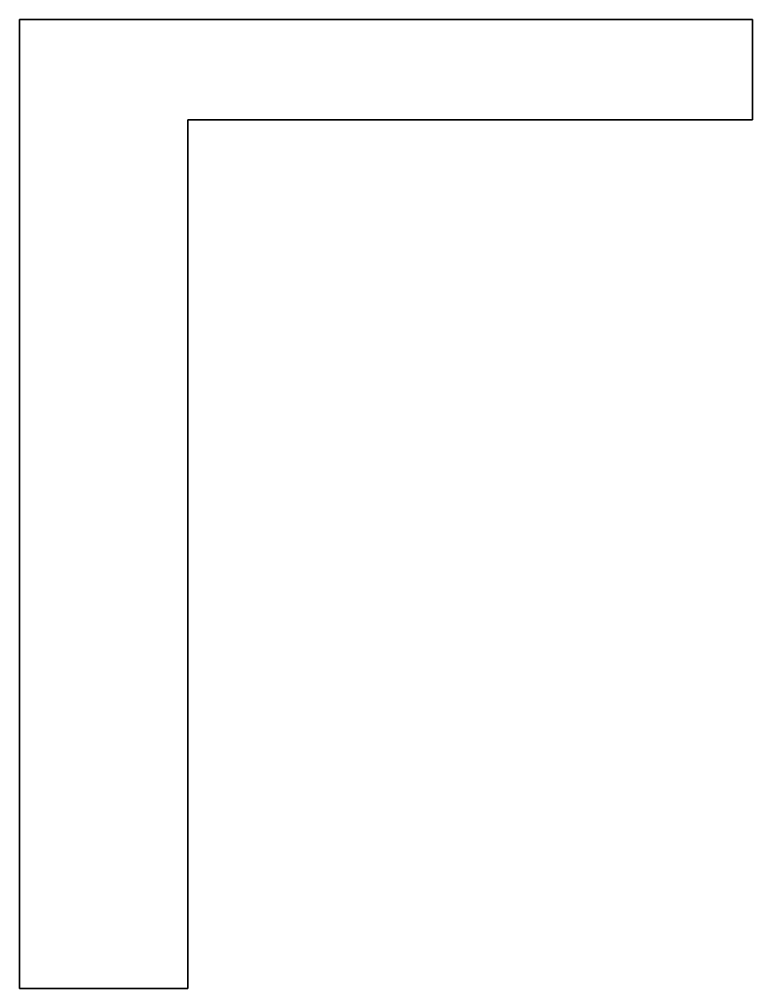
# Model space of a CAD drawing. Header units: inches. Extents: x 0 to 248, y 0 to 328.
import ezdxf

# ---------------------------------------------------------------- set-up
doc = ezdxf.new("R2010")
doc.units = ezdxf.units.IN
doc.header["$MEASUREMENT"] = 0
doc.layers.add('SIMUMAK Visible (ISO)', color=7, linetype='Continuous', lineweight=35)

# ---------------------------------------------------------------- blocks, each defined once
blk = doc.blocks.new('AMB-03-CMDSCL02_Sheet_26_AMB-03-CMDSCL02')
at = {"layer": 'SIMUMAK Visible (ISO)'}
for p, q in [((-124, 164), (124, 164)), ((-124, -164), (-124, 164)), ((124, 164), (124, 130)), ((-67, 130), (-67, -164)), ((124, 130), (-67, 130)), ((-67, -164), (-124, -164))]:
    blk.add_line(p, q, dxfattribs=at)

msp = doc.modelspace()

# ---------------------------------------------------------------- block references
msp.add_blockref('AMB-03-CMDSCL02_Sheet_26_AMB-03-CMDSCL02', (124, 164))

doc.saveas('drawing.dxf')
